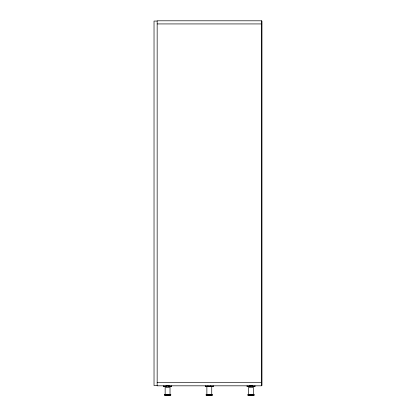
<?xml version="1.0" encoding="UTF-8"?>
<svg xmlns="http://www.w3.org/2000/svg" width="416" height="416" viewBox="0 0 416 416"><rect width="100%" height="100%" fill="white"/><g stroke="black" fill="none" stroke-linecap="round" stroke-linejoin="round"><path stroke-width="0.62" d="M157.16 21.06L154.029 21.06L154.029 385.554L157.16 385.554M261.451 21.148L261.971 21.148L261.971 385.466L261.451 385.466M157.16 23.93L261.451 23.93M157.16 382.684L261.451 382.684M166.291 386.334L165.152 386.334L165.152 394.332M169.104 386.334L170.019 386.334L170.019 394.332M249.803 385.814A0.52 0.52 0 0 0 249.283 386.334L248.586 386.334L248.586 394.332M252.741 386.334L253.453 386.334L253.453 394.332M252.756 386.511L255.018 386.511L255.018 385.814M164.284 394.332L170.893 394.332M205.998 394.332L212.607 394.332M247.718 394.332L254.322 394.332M164.284 395.028L170.893 395.028M205.998 395.028L212.607 395.028M247.718 395.028L254.322 395.028M165.152 395.112L170.019 395.112M206.872 395.112L211.739 395.112M248.586 395.112L253.453 395.112M164.46 395.2L170.716 395.2M206.175 395.2L212.436 395.2M247.889 395.2L254.15 395.2M254.842 386.511L254.842 386.162L247.198 386.162L247.198 386.511M252.408 385.814L252.408 386.511L252.054 386.162M252.236 386.162L252.236 386.511M252.127 385.814L252.127 386.511M251.368 385.814L250.671 385.814M249.985 386.162L249.985 386.511L247.021 386.511L247.021 385.814M249.912 385.814L249.912 386.511M249.803 386.162L249.803 386.511M249.631 385.814L249.631 386.511M249.283 386.334L249.283 387.031A0.52 0.52 0 0 0 249.803 387.551L252.236 387.551A0.52 0.52 0 0 0 252.756 387.031L252.756 386.334A0.52 0.52 0 0 0 252.304 385.819M213.299 385.814L213.299 386.511L205.306 386.511L205.306 385.814M213.127 386.511L213.127 386.162L205.478 386.162L205.478 386.511M211.739 394.332L211.739 386.334L206.872 386.334L206.872 394.332M210.678 385.814L210.688 386.511M207.927 385.814L207.932 386.511M171.584 385.814L171.584 386.511L168.626 386.511L168.698 385.814M171.413 386.511L171.413 386.162L163.764 386.162L163.764 386.511M168.979 385.814L168.979 386.511M168.802 386.162L168.802 386.511M167.934 385.814L167.242 385.814M166.551 386.162L166.551 386.511L163.592 386.511L163.592 385.814M166.478 385.814L166.478 386.511M166.369 386.162L166.369 386.511M166.197 385.814L166.197 386.511M168.802 385.814A0.52 0.52 0 0 1 169.328 386.334L169.328 387.031A0.52 0.52 0 0 1 168.802 387.551L166.369 387.551A0.52 0.52 0 0 1 165.849 387.031L165.849 386.334A0.52 0.52 0 0 1 166.369 385.814M261.451 20.8L157.16 20.8L157.16 385.814L261.451 385.814L261.451 20.8"/></g></svg>
